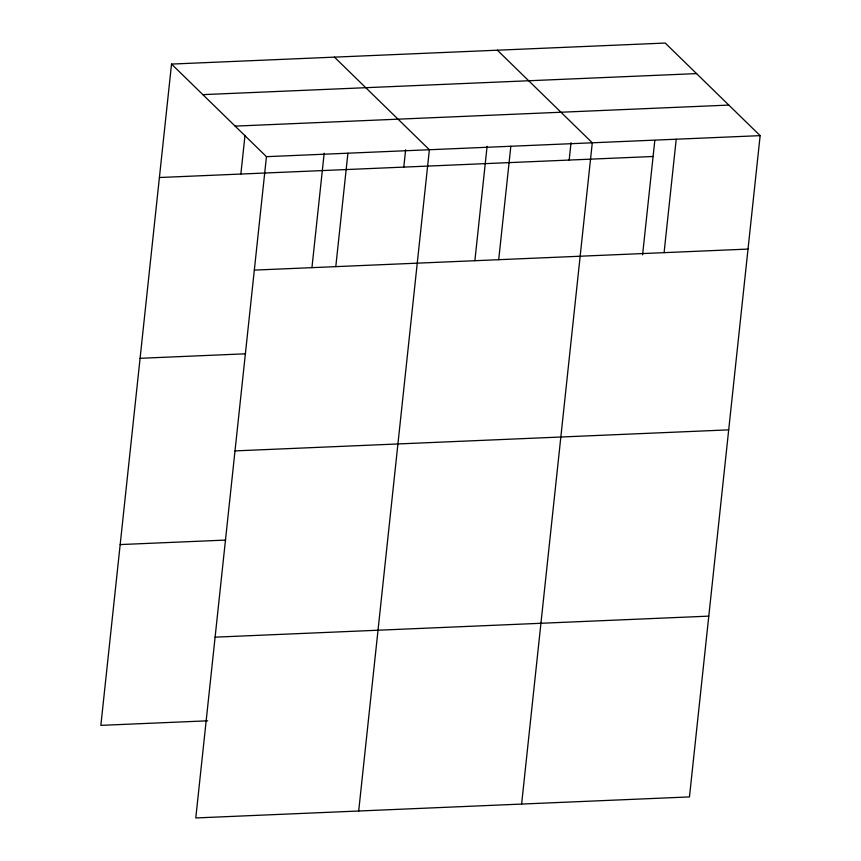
<?xml version="1.0" encoding="UTF-8"?>
<svg xmlns="http://www.w3.org/2000/svg" width="861" height="861" viewBox="0 0 861 861"><rect width="100%" height="100%" fill="white"/><g stroke="black" fill="none" stroke-linecap="round" stroke-linejoin="round"><path stroke-width="1.29" d="M171.533 64.08L266.447 156.67L195.781 817.95L689.467 796.92L760.145 135.64L665.219 43.05L171.533 64.08L100.855 725.36L207.695 720.808M240.865 174.04L244.998 135.338M311.951 267.62L324.177 153.226M335.79 266.641L347.909 153.204M403.787 167.109L405.639 149.76M358.693 811.008L429.37 149.728L334.445 57.138M474.874 260.679L487.1 146.284M498.702 259.699L510.831 146.262M569.175 160.06L571.026 142.711M521.615 804.077L592.282 142.786L497.367 50.196M642.586 254.856L654.812 140.472M664.089 252.66L676.219 139.213M202.852 94.635L696.549 73.605M235.128 126.115L728.815 105.085M266.447 156.67L760.145 135.64M159.403 177.517L653.101 156.487M254.329 270.106L748.015 249.077M140.085 358.305L245.579 353.806M235.01 450.895L728.697 429.865M120.174 544.572L225.679 540.073M215.099 637.162L708.797 616.132"/></g></svg>
